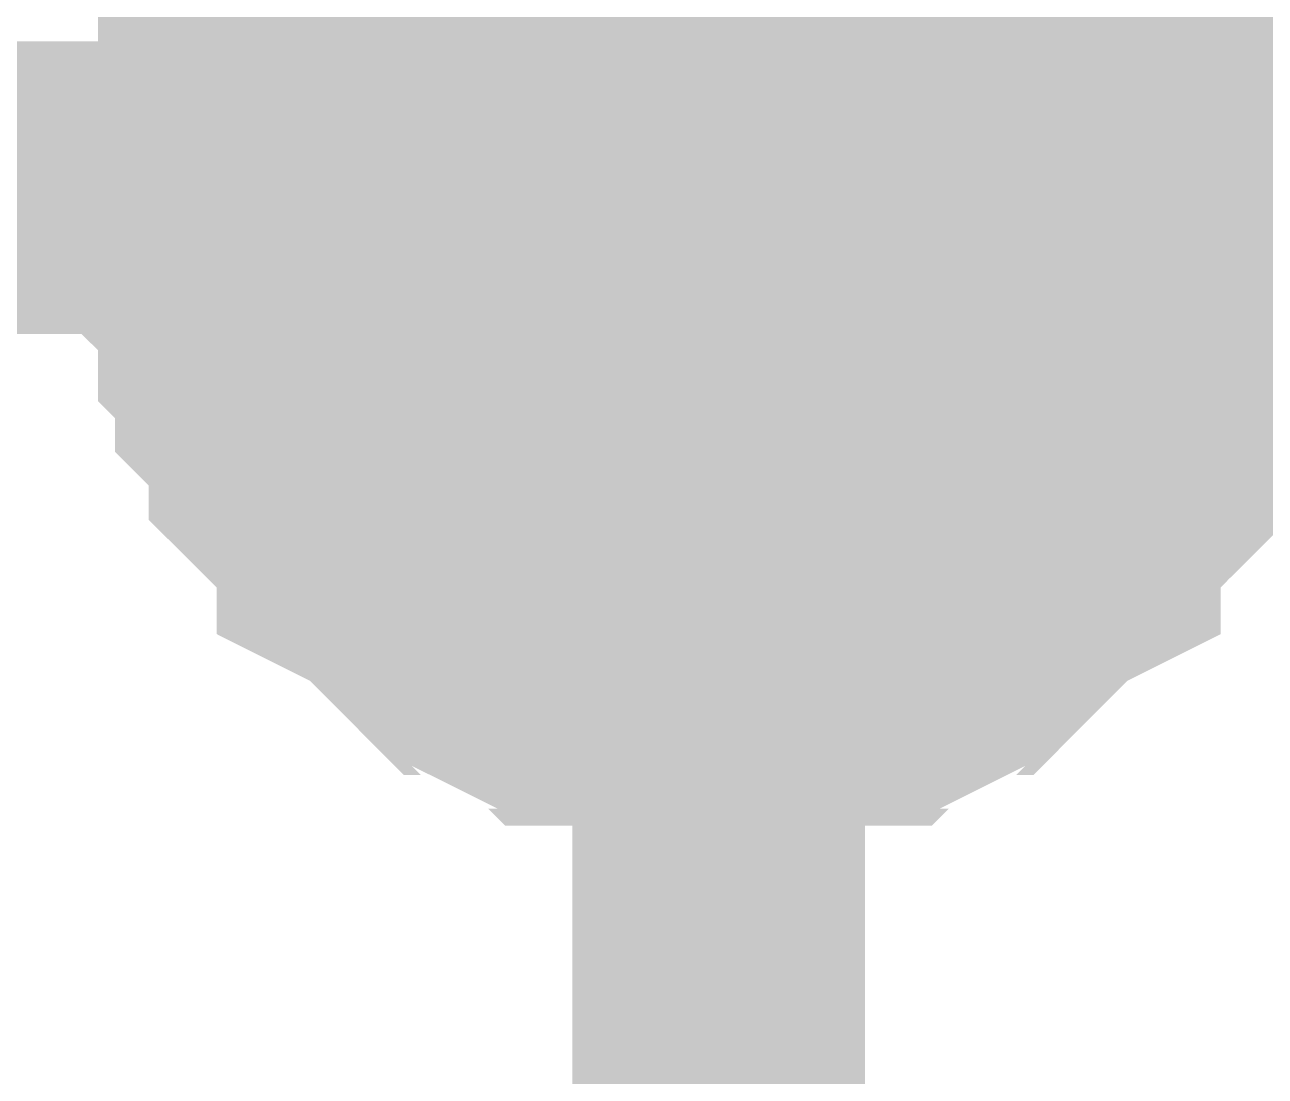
# Model space of a CAD drawing. Extents: x 0 to 594, y 0 to 420.
# Drawn here: x 41.919 to 43.19, y 51.59 to 52.667 of the extents above; entities that cross this region are included whole.
import ezdxf

# ---------------------------------------------------------------- set-up
doc = ezdxf.new("R2010")
doc.units = 0
doc.layers.add('SHEET', color=255, linetype='CONTINUOUS')

msp = doc.modelspace()

# ---------------------------------------------------------------- linework, layer by layer
at = {"layer": 'SHEET'}
for points, const_width in [([(42.6295, 52.5), (42.6295, 55.0364)], 0.2997), ([(42.1259, 52.5), (42.1259, 52.5174), (42.1259, 52.5521), (42.1259, 52.5695), (42.1433, 52.6042), (42.1433, 52.6216), (42.1433, 52.6564), (42.1607, 52.6737), (42.1607, 52.6911), (42.178, 52.7258), (42.1954, 52.7432), (42.1954, 52.7606), (42.2128, 52.778), (42.2301, 52.7953), (42.2475, 52.8127), (42.2649, 52.8301)], 0.2997), ([(42.1259, 52.5), (42.1259, 52.5174), (42.1259, 52.5521), (42.1259, 52.5695), (42.1433, 52.6042), (42.1433, 52.6216), (42.1433, 52.6564), (42.1607, 52.6737), (42.1607, 52.6911), (42.178, 52.7258), (42.1954, 52.7432), (42.1954, 52.7606), (42.2128, 52.778), (42.2301, 52.7953), (42.2475, 52.8127), (42.2649, 52.8301)], 0.2997), ([(42.1259, 52.5), (42.1259, 52.5174), (42.1259, 52.5521), (42.1259, 52.5695), (42.1433, 52.6042), (42.1433, 52.6216), (42.1433, 52.6564), (42.1607, 52.6737), (42.1607, 52.6911), (42.178, 52.7258), (42.1954, 52.7432), (42.1954, 52.7606), (42.2128, 52.778), (42.2301, 52.7953), (42.2475, 52.8127), (42.2649, 52.8301)], 0.2997), ([(42.1259, 52.5), (42.1259, 52.5174), (42.1259, 52.5521), (42.1259, 52.5695), (42.1433, 52.6042), (42.1433, 52.6216), (42.1433, 52.6564), (42.1607, 52.6737), (42.1607, 52.6911), (42.178, 52.7258), (42.1954, 52.7432), (42.1954, 52.7606), (42.2128, 52.778), (42.2301, 52.7953), (42.2475, 52.8127), (42.2649, 52.8301)], 0.2997), ([(42.1259, 52.5), (42.1259, 52.5174), (42.1259, 52.5521), (42.1259, 52.5695), (42.1433, 52.6042), (42.1433, 52.6216), (42.1433, 52.6564), (42.1607, 52.6737), (42.1607, 52.6911), (42.178, 52.7258), (42.1954, 52.7432), (42.1954, 52.7606), (42.2128, 52.778), (42.2301, 52.7953), (42.2475, 52.8127), (42.2649, 52.8301)], 0.2997), ([(42.1259, 52.5), (42.1259, 52.5174), (42.1259, 52.5521), (42.1259, 52.5695), (42.1433, 52.6042), (42.1433, 52.6216), (42.1433, 52.6564), (42.1607, 52.6737), (42.1607, 52.6911), (42.178, 52.7258), (42.1954, 52.7432), (42.1954, 52.7606), (42.2128, 52.778), (42.2301, 52.7953), (42.2475, 52.8127), (42.2649, 52.8301)], 0.2997), ([(42.1259, 52.5), (42.1259, 52.5174), (42.1259, 52.5521), (42.1259, 52.5695), (42.1433, 52.6042), (42.1433, 52.6216), (42.1433, 52.6564), (42.1607, 52.6737), (42.1607, 52.6911), (42.178, 52.7258), (42.1954, 52.7432), (42.1954, 52.7606), (42.2128, 52.778), (42.2301, 52.7953), (42.2475, 52.8127), (42.2649, 52.8301)], 0.2997), ([(42.1259, 52.5), (42.1259, 52.5174), (42.1259, 52.5521), (42.1259, 52.5695), (42.1433, 52.6042), (42.1433, 52.6216), (42.1433, 52.6564), (42.1607, 52.6737), (42.1607, 52.6911), (42.178, 52.7258), (42.1954, 52.7432), (42.1954, 52.7606), (42.2128, 52.778), (42.2301, 52.7953), (42.2475, 52.8127), (42.2649, 52.8301)], 0.2997), ([(42.1259, 52.5), (42.1259, 52.5174), (42.1259, 52.5521), (42.1259, 52.5695), (42.1433, 52.6042), (42.1433, 52.6216), (42.1433, 52.6564), (42.1607, 52.6737), (42.1607, 52.6911), (42.178, 52.7258), (42.1954, 52.7432), (42.1954, 52.7606), (42.2128, 52.778), (42.2301, 52.7953), (42.2475, 52.8127), (42.2649, 52.8301)], 0.2997), ([(42.9942, 52.8301), (43.0115, 52.8127), (43.0289, 52.7953), (43.0462, 52.778), (43.0636, 52.7606), (43.0636, 52.7432), (43.081, 52.7258), (43.0983, 52.6911), (43.0983, 52.6737), (43.1157, 52.6564), (43.1157, 52.6216), (43.1157, 52.6042), (43.1331, 52.5695), (43.1331, 52.5521), (43.1331, 52.5174), (43.1331, 52.5)], 0.2997), ([(42.9942, 52.8301), (43.0115, 52.8127), (43.0289, 52.7953), (43.0462, 52.778), (43.0636, 52.7606), (43.0636, 52.7432), (43.081, 52.7258), (43.0983, 52.6911), (43.0983, 52.6737), (43.1157, 52.6564), (43.1157, 52.6216), (43.1157, 52.6042), (43.1331, 52.5695), (43.1331, 52.5521), (43.1331, 52.5174), (43.1331, 52.5)], 0.2997), ([(42.9942, 52.8301), (43.0115, 52.8127), (43.0289, 52.7953), (43.0462, 52.778), (43.0636, 52.7606), (43.0636, 52.7432), (43.081, 52.7258), (43.0983, 52.6911), (43.0983, 52.6737), (43.1157, 52.6564), (43.1157, 52.6216), (43.1157, 52.6042), (43.1331, 52.5695), (43.1331, 52.5521), (43.1331, 52.5174), (43.1331, 52.5)], 0.2997), ([(42.9942, 52.8301), (43.0115, 52.8127), (43.0289, 52.7953), (43.0462, 52.778), (43.0636, 52.7606), (43.0636, 52.7432), (43.081, 52.7258), (43.0983, 52.6911), (43.0983, 52.6737), (43.1157, 52.6564), (43.1157, 52.6216), (43.1157, 52.6042), (43.1331, 52.5695), (43.1331, 52.5521), (43.1331, 52.5174), (43.1331, 52.5)], 0.2997), ([(42.9942, 52.8301), (43.0115, 52.8127), (43.0289, 52.7953), (43.0462, 52.778), (43.0636, 52.7606), (43.0636, 52.7432), (43.081, 52.7258), (43.0983, 52.6911), (43.0983, 52.6737), (43.1157, 52.6564), (43.1157, 52.6216), (43.1157, 52.6042), (43.1331, 52.5695), (43.1331, 52.5521), (43.1331, 52.5174), (43.1331, 52.5)], 0.2997), ([(42.9942, 52.8301), (43.0115, 52.8127), (43.0289, 52.7953), (43.0462, 52.778), (43.0636, 52.7606), (43.0636, 52.7432), (43.081, 52.7258), (43.0983, 52.6911), (43.0983, 52.6737), (43.1157, 52.6564), (43.1157, 52.6216), (43.1157, 52.6042), (43.1331, 52.5695), (43.1331, 52.5521), (43.1331, 52.5174), (43.1331, 52.5)], 0.2997), ([(42.9942, 52.8301), (43.0115, 52.8127), (43.0289, 52.7953), (43.0462, 52.778), (43.0636, 52.7606), (43.0636, 52.7432), (43.081, 52.7258), (43.0983, 52.6911), (43.0983, 52.6737), (43.1157, 52.6564), (43.1157, 52.6216), (43.1157, 52.6042), (43.1331, 52.5695), (43.1331, 52.5521), (43.1331, 52.5174), (43.1331, 52.5)], 0.2997), ([(42.9942, 52.8301), (43.0115, 52.8127), (43.0289, 52.7953), (43.0462, 52.778), (43.0636, 52.7606), (43.0636, 52.7432), (43.081, 52.7258), (43.0983, 52.6911), (43.0983, 52.6737), (43.1157, 52.6564), (43.1157, 52.6216), (43.1157, 52.6042), (43.1331, 52.5695), (43.1331, 52.5521), (43.1331, 52.5174), (43.1331, 52.5)], 0.2997), ([(42.9942, 52.8301), (43.0115, 52.8127), (43.0289, 52.7953), (43.0462, 52.778), (43.0636, 52.7606), (43.0636, 52.7432), (43.081, 52.7258), (43.0983, 52.6911), (43.0983, 52.6737), (43.1157, 52.6564), (43.1157, 52.6216), (43.1157, 52.6042), (43.1331, 52.5695), (43.1331, 52.5521), (43.1331, 52.5174), (43.1331, 52.5)], 0.2997), ([(42.1259, 52.5), (42.1259, 52.5174), (42.1259, 52.5521), (42.1259, 52.5695), (42.1433, 52.6042), (42.1433, 52.6216), (42.1433, 52.6564), (42.1607, 52.6737), (42.1607, 52.6911), (42.178, 52.7258)], 0.0991), ([(42.1259, 52.5), (42.1259, 52.5174), (42.1259, 52.5521), (42.1259, 52.5695), (42.1433, 52.6042), (42.1433, 52.6216), (42.1433, 52.6564), (42.1607, 52.6737), (42.1607, 52.6911), (42.178, 52.7258)], 0.0991), ([(42.1259, 52.5), (42.1259, 52.5174), (42.1259, 52.5521), (42.1259, 52.5695), (42.1433, 52.6042), (42.1433, 52.6216), (42.1433, 52.6564), (42.1607, 52.6737), (42.1607, 52.6911), (42.178, 52.7258)], 0.0991), ([(42.1259, 52.5), (42.1259, 52.5174), (42.1259, 52.5521), (42.1259, 52.5695), (42.1433, 52.6042), (42.1433, 52.6216), (42.1433, 52.6564), (42.1607, 52.6737), (42.1607, 52.6911), (42.178, 52.7258)], 0.0991), ([(42.1259, 52.5), (42.1259, 52.5174), (42.1259, 52.5521), (42.1259, 52.5695), (42.1433, 52.6042), (42.1433, 52.6216), (42.1433, 52.6564), (42.1607, 52.6737), (42.1607, 52.6911), (42.178, 52.7258)], 0.0991), ([(42.1259, 52.5), (42.1259, 52.5174), (42.1259, 52.5521), (42.1259, 52.5695), (42.1433, 52.6042), (42.1433, 52.6216), (42.1433, 52.6564), (42.1607, 52.6737), (42.1607, 52.6911), (42.178, 52.7258)], 0.0991), ([(42.1259, 52.5), (42.1259, 52.5174), (42.1259, 52.5521), (42.1259, 52.5695), (42.1433, 52.6042), (42.1433, 52.6216), (42.1433, 52.6564), (42.1607, 52.6737), (42.1607, 52.6911), (42.178, 52.7258)], 0.0991), ([(42.1259, 52.5), (42.1259, 52.5174), (42.1259, 52.5521), (42.1259, 52.5695), (42.1433, 52.6042), (42.1433, 52.6216), (42.1433, 52.6564), (42.1607, 52.6737), (42.1607, 52.6911), (42.178, 52.7258)], 0.0991), ([(42.1259, 52.5), (42.1259, 52.5174), (42.1259, 52.5521), (42.1259, 52.5695), (42.1433, 52.6042), (42.1433, 52.6216), (42.1433, 52.6564), (42.1607, 52.6737), (42.1607, 52.6911), (42.178, 52.7258)], 0.0991), ([(43.081, 52.7258), (43.0983, 52.6911), (43.0983, 52.6737), (43.1157, 52.6564), (43.1157, 52.6216), (43.1157, 52.6042), (43.1331, 52.5695), (43.1331, 52.5521), (43.1331, 52.5174), (43.1331, 52.5)], 0.0991), ([(43.081, 52.7258), (43.0983, 52.6911), (43.0983, 52.6737), (43.1157, 52.6564), (43.1157, 52.6216), (43.1157, 52.6042), (43.1331, 52.5695), (43.1331, 52.5521), (43.1331, 52.5174), (43.1331, 52.5)], 0.0991), ([(43.081, 52.7258), (43.0983, 52.6911), (43.0983, 52.6737), (43.1157, 52.6564), (43.1157, 52.6216), (43.1157, 52.6042), (43.1331, 52.5695), (43.1331, 52.5521), (43.1331, 52.5174), (43.1331, 52.5)], 0.0991), ([(43.081, 52.7258), (43.0983, 52.6911), (43.0983, 52.6737), (43.1157, 52.6564), (43.1157, 52.6216), (43.1157, 52.6042), (43.1331, 52.5695), (43.1331, 52.5521), (43.1331, 52.5174), (43.1331, 52.5)], 0.0991), ([(43.081, 52.7258), (43.0983, 52.6911), (43.0983, 52.6737), (43.1157, 52.6564), (43.1157, 52.6216), (43.1157, 52.6042), (43.1331, 52.5695), (43.1331, 52.5521), (43.1331, 52.5174), (43.1331, 52.5)], 0.0991), ([(43.081, 52.7258), (43.0983, 52.6911), (43.0983, 52.6737), (43.1157, 52.6564), (43.1157, 52.6216), (43.1157, 52.6042), (43.1331, 52.5695), (43.1331, 52.5521), (43.1331, 52.5174), (43.1331, 52.5)], 0.0991), ([(43.081, 52.7258), (43.0983, 52.6911), (43.0983, 52.6737), (43.1157, 52.6564), (43.1157, 52.6216), (43.1157, 52.6042), (43.1331, 52.5695), (43.1331, 52.5521), (43.1331, 52.5174), (43.1331, 52.5)], 0.0991), ([(43.081, 52.7258), (43.0983, 52.6911), (43.0983, 52.6737), (43.1157, 52.6564), (43.1157, 52.6216), (43.1157, 52.6042), (43.1331, 52.5695), (43.1331, 52.5521), (43.1331, 52.5174), (43.1331, 52.5)], 0.0991), ([(43.081, 52.7258), (43.0983, 52.6911), (43.0983, 52.6737), (43.1157, 52.6564), (43.1157, 52.6216), (43.1157, 52.6042), (43.1331, 52.5695), (43.1331, 52.5521), (43.1331, 52.5174), (43.1331, 52.5)], 0.0991), ([(42.6295, 52.5), (27.6441, 52.5), (27.6441, 34.9884)], 0.2997), ([(42.6295, 51.9788), (42.6121, 51.9788), (42.5774, 51.9788), (42.56, 51.9788), (42.5253, 51.9962), (42.508, 51.9962), (42.4732, 51.9962), (42.4559, 52.0136), (42.4385, 52.0136), (42.4038, 52.0309), (42.3864, 52.0483), (42.369, 52.0483), (42.3517, 52.0657), (42.3343, 52.0831), (42.3169, 52.1004), (42.2996, 52.1178), (42.2649, 52.1352), (42.2649, 52.1525), (42.2475, 52.1699), (42.2301, 52.1873), (42.2128, 52.2047), (42.1954, 52.222), (42.1954, 52.2568), (42.178, 52.2742), (42.1607, 52.2915), (42.1607, 52.3263), (42.1433, 52.3436), (42.1433, 52.361), (42.1433, 52.3958), (42.1259, 52.4131), (42.1259, 52.4479), (42.1259, 52.4653), (42.1259, 52.5)], 0.2997), ([(42.1259, 52.5), (42.1259, 52.5)], 0.2997), ([(42.6295, 51.9788), (42.6121, 51.9788), (42.5774, 51.9788), (42.56, 51.9788), (42.5253, 51.9962), (42.508, 51.9962), (42.4732, 51.9962), (42.4559, 52.0136), (42.4385, 52.0136), (42.4038, 52.0309), (42.3864, 52.0483), (42.369, 52.0483), (42.3517, 52.0657), (42.3343, 52.0831), (42.3169, 52.1004), (42.2996, 52.1178), (42.2649, 52.1352), (42.2649, 52.1525), (42.2475, 52.1699), (42.2301, 52.1873), (42.2128, 52.2047), (42.1954, 52.222), (42.1954, 52.2568), (42.178, 52.2742), (42.1607, 52.2915), (42.1607, 52.3263), (42.1433, 52.3436), (42.1433, 52.361), (42.1433, 52.3958), (42.1259, 52.4131), (42.1259, 52.4479), (42.1259, 52.4653), (42.1259, 52.5)], 0.2997), ([(42.1259, 52.5), (42.1259, 52.5)], 0.2997), ([(42.6295, 51.9788), (42.6121, 51.9788), (42.5774, 51.9788), (42.56, 51.9788), (42.5253, 51.9962), (42.508, 51.9962), (42.4732, 51.9962), (42.4559, 52.0136), (42.4385, 52.0136), (42.4038, 52.0309), (42.3864, 52.0483), (42.369, 52.0483), (42.3517, 52.0657), (42.3343, 52.0831), (42.3169, 52.1004), (42.2996, 52.1178), (42.2649, 52.1352), (42.2649, 52.1525), (42.2475, 52.1699), (42.2301, 52.1873), (42.2128, 52.2047), (42.1954, 52.222), (42.1954, 52.2568), (42.178, 52.2742), (42.1607, 52.2915), (42.1607, 52.3263), (42.1433, 52.3436), (42.1433, 52.361), (42.1433, 52.3958), (42.1259, 52.4131), (42.1259, 52.4479), (42.1259, 52.4653), (42.1259, 52.5)], 0.2997), ([(42.1259, 52.5), (42.1259, 52.5)], 0.2997), ([(42.6295, 51.9788), (42.6121, 51.9788), (42.5774, 51.9788), (42.56, 51.9788), (42.5253, 51.9962), (42.508, 51.9962), (42.4732, 51.9962), (42.4559, 52.0136), (42.4385, 52.0136), (42.4038, 52.0309), (42.3864, 52.0483), (42.369, 52.0483), (42.3517, 52.0657), (42.3343, 52.0831), (42.3169, 52.1004), (42.2996, 52.1178), (42.2649, 52.1352), (42.2649, 52.1525), (42.2475, 52.1699), (42.2301, 52.1873), (42.2128, 52.2047), (42.1954, 52.222), (42.1954, 52.2568), (42.178, 52.2742), (42.1607, 52.2915), (42.1607, 52.3263), (42.1433, 52.3436), (42.1433, 52.361), (42.1433, 52.3958), (42.1259, 52.4131), (42.1259, 52.4479), (42.1259, 52.4653), (42.1259, 52.5)], 0.2997), ([(42.1259, 52.5), (42.1259, 52.5)], 0.2997), ([(42.6295, 51.9788), (42.6121, 51.9788), (42.5774, 51.9788), (42.56, 51.9788), (42.5253, 51.9962), (42.508, 51.9962), (42.4732, 51.9962), (42.4559, 52.0136), (42.4385, 52.0136), (42.4038, 52.0309), (42.3864, 52.0483), (42.369, 52.0483), (42.3517, 52.0657), (42.3343, 52.0831), (42.3169, 52.1004), (42.2996, 52.1178), (42.2649, 52.1352), (42.2649, 52.1525), (42.2475, 52.1699), (42.2301, 52.1873), (42.2128, 52.2047), (42.1954, 52.222), (42.1954, 52.2568), (42.178, 52.2742), (42.1607, 52.2915), (42.1607, 52.3263), (42.1433, 52.3436), (42.1433, 52.361), (42.1433, 52.3958), (42.1259, 52.4131), (42.1259, 52.4479), (42.1259, 52.4653), (42.1259, 52.5)], 0.2997), ([(42.1259, 52.5), (42.1259, 52.5)], 0.2997), ([(42.6295, 51.9788), (42.6121, 51.9788), (42.5774, 51.9788), (42.56, 51.9788), (42.5253, 51.9962), (42.508, 51.9962), (42.4732, 51.9962), (42.4559, 52.0136), (42.4385, 52.0136), (42.4038, 52.0309), (42.3864, 52.0483), (42.369, 52.0483), (42.3517, 52.0657), (42.3343, 52.0831), (42.3169, 52.1004), (42.2996, 52.1178), (42.2649, 52.1352), (42.2649, 52.1525), (42.2475, 52.1699), (42.2301, 52.1873), (42.2128, 52.2047), (42.1954, 52.222), (42.1954, 52.2568), (42.178, 52.2742), (42.1607, 52.2915), (42.1607, 52.3263), (42.1433, 52.3436), (42.1433, 52.361), (42.1433, 52.3958), (42.1259, 52.4131), (42.1259, 52.4479), (42.1259, 52.4653), (42.1259, 52.5)], 0.2997), ([(42.1259, 52.5), (42.1259, 52.5)], 0.2997), ([(42.6295, 51.9788), (42.6121, 51.9788), (42.5774, 51.9788), (42.56, 51.9788), (42.5253, 51.9962), (42.508, 51.9962), (42.4732, 51.9962), (42.4559, 52.0136), (42.4385, 52.0136), (42.4038, 52.0309), (42.3864, 52.0483), (42.369, 52.0483), (42.3517, 52.0657), (42.3343, 52.0831), (42.3169, 52.1004), (42.2996, 52.1178), (42.2649, 52.1352), (42.2649, 52.1525), (42.2475, 52.1699), (42.2301, 52.1873), (42.2128, 52.2047), (42.1954, 52.222), (42.1954, 52.2568), (42.178, 52.2742), (42.1607, 52.2915), (42.1607, 52.3263), (42.1433, 52.3436), (42.1433, 52.361), (42.1433, 52.3958), (42.1259, 52.4131), (42.1259, 52.4479), (42.1259, 52.4653), (42.1259, 52.5)], 0.2997), ([(42.1259, 52.5), (42.1259, 52.5)], 0.2997), ([(42.6295, 51.9788), (42.6121, 51.9788), (42.5774, 51.9788), (42.56, 51.9788), (42.5253, 51.9962), (42.508, 51.9962), (42.4732, 51.9962), (42.4559, 52.0136), (42.4385, 52.0136), (42.4038, 52.0309), (42.3864, 52.0483), (42.369, 52.0483), (42.3517, 52.0657), (42.3343, 52.0831), (42.3169, 52.1004), (42.2996, 52.1178), (42.2649, 52.1352), (42.2649, 52.1525), (42.2475, 52.1699), (42.2301, 52.1873), (42.2128, 52.2047), (42.1954, 52.222), (42.1954, 52.2568), (42.178, 52.2742), (42.1607, 52.2915), (42.1607, 52.3263), (42.1433, 52.3436), (42.1433, 52.361), (42.1433, 52.3958), (42.1259, 52.4131), (42.1259, 52.4479), (42.1259, 52.4653), (42.1259, 52.5)], 0.2997), ([(42.1259, 52.5), (42.1259, 52.5)], 0.2997), ([(42.6295, 51.9788), (42.6121, 51.9788), (42.5774, 51.9788), (42.56, 51.9788), (42.5253, 51.9962), (42.508, 51.9962), (42.4732, 51.9962), (42.4559, 52.0136), (42.4385, 52.0136), (42.4038, 52.0309), (42.3864, 52.0483), (42.369, 52.0483), (42.3517, 52.0657), (42.3343, 52.0831), (42.3169, 52.1004), (42.2996, 52.1178), (42.2649, 52.1352), (42.2649, 52.1525), (42.2475, 52.1699), (42.2301, 52.1873), (42.2128, 52.2047), (42.1954, 52.222), (42.1954, 52.2568), (42.178, 52.2742), (42.1607, 52.2915), (42.1607, 52.3263), (42.1433, 52.3436), (42.1433, 52.361), (42.1433, 52.3958), (42.1259, 52.4131), (42.1259, 52.4479), (42.1259, 52.4653), (42.1259, 52.5)], 0.2997), ([(42.1259, 52.5), (42.1259, 52.5)], 0.2997), ([(43.1331, 52.5), (43.1331, 52.4653), (43.1331, 52.4479), (43.1331, 52.4131), (43.1157, 52.3958), (43.1157, 52.361), (43.1157, 52.3436), (43.0983, 52.3263), (43.0983, 52.2915), (43.081, 52.2742), (43.0636, 52.2568), (43.0636, 52.222), (43.0462, 52.2047), (43.0289, 52.1873), (43.0115, 52.1699), (42.9942, 52.1525), (42.9942, 52.1352), (42.9594, 52.1178), (42.9421, 52.1004), (42.9247, 52.0831), (42.9073, 52.0657), (42.89, 52.0483), (42.8726, 52.0483), (42.8552, 52.0309), (42.8205, 52.0136), (42.8031, 52.0136), (42.7858, 51.9962), (42.7511, 51.9962), (42.7337, 51.9962), (42.699, 51.9788), (42.6816, 51.9788), (42.6469, 51.9788), (42.6295, 51.9788)], 0.2997), ([(43.1331, 52.5), (43.1331, 52.4653), (43.1331, 52.4479), (43.1331, 52.4131), (43.1157, 52.3958), (43.1157, 52.361), (43.1157, 52.3436), (43.0983, 52.3263), (43.0983, 52.2915), (43.081, 52.2742), (43.0636, 52.2568), (43.0636, 52.222), (43.0462, 52.2047), (43.0289, 52.1873), (43.0115, 52.1699), (42.9942, 52.1525), (42.9942, 52.1352), (42.9594, 52.1178), (42.9421, 52.1004), (42.9247, 52.0831), (42.9073, 52.0657), (42.89, 52.0483), (42.8726, 52.0483), (42.8552, 52.0309), (42.8205, 52.0136), (42.8031, 52.0136), (42.7858, 51.9962), (42.7511, 51.9962), (42.7337, 51.9962), (42.699, 51.9788), (42.6816, 51.9788), (42.6469, 51.9788), (42.6295, 51.9788)], 0.2997), ([(42.6295, 47.4967), (42.6295, 52.5)], 0.2997), ([(43.1331, 52.5), (43.1331, 52.4653), (43.1331, 52.4479), (43.1331, 52.4131), (43.1157, 52.3958), (43.1157, 52.361), (43.1157, 52.3436), (43.0983, 52.3263), (43.0983, 52.2915), (43.081, 52.2742), (43.0636, 52.2568), (43.0636, 52.222), (43.0462, 52.2047), (43.0289, 52.1873), (43.0115, 52.1699), (42.9942, 52.1525), (42.9942, 52.1352), (42.9594, 52.1178), (42.9421, 52.1004), (42.9247, 52.0831), (42.9073, 52.0657), (42.89, 52.0483), (42.8726, 52.0483), (42.8552, 52.0309), (42.8205, 52.0136), (42.8031, 52.0136), (42.7858, 51.9962), (42.7511, 51.9962), (42.7337, 51.9962), (42.699, 51.9788), (42.6816, 51.9788), (42.6469, 51.9788), (42.6295, 51.9788)], 0.2997), ([(43.1331, 52.5), (43.1331, 52.4653), (43.1331, 52.4479), (43.1331, 52.4131), (43.1157, 52.3958), (43.1157, 52.361), (43.1157, 52.3436), (43.0983, 52.3263), (43.0983, 52.2915), (43.081, 52.2742), (43.0636, 52.2568), (43.0636, 52.222), (43.0462, 52.2047), (43.0289, 52.1873), (43.0115, 52.1699), (42.9942, 52.1525), (42.9942, 52.1352), (42.9594, 52.1178), (42.9421, 52.1004), (42.9247, 52.0831), (42.9073, 52.0657), (42.89, 52.0483), (42.8726, 52.0483), (42.8552, 52.0309), (42.8205, 52.0136), (42.8031, 52.0136), (42.7858, 51.9962), (42.7511, 51.9962), (42.7337, 51.9962), (42.699, 51.9788), (42.6816, 51.9788), (42.6469, 51.9788), (42.6295, 51.9788)], 0.2997), ([(77.6187, 52.5), (60.1154, 52.5), (42.6295, 52.5)], 0.2997), ([(43.1331, 52.5), (43.1331, 52.4653), (43.1331, 52.4479), (43.1331, 52.4131), (43.1157, 52.3958), (43.1157, 52.361), (43.1157, 52.3436), (43.0983, 52.3263), (43.0983, 52.2915), (43.081, 52.2742), (43.0636, 52.2568), (43.0636, 52.222), (43.0462, 52.2047), (43.0289, 52.1873), (43.0115, 52.1699), (42.9942, 52.1525), (42.9942, 52.1352), (42.9594, 52.1178), (42.9421, 52.1004), (42.9247, 52.0831), (42.9073, 52.0657), (42.89, 52.0483), (42.8726, 52.0483), (42.8552, 52.0309), (42.8205, 52.0136), (42.8031, 52.0136), (42.7858, 51.9962), (42.7511, 51.9962), (42.7337, 51.9962), (42.699, 51.9788), (42.6816, 51.9788), (42.6469, 51.9788), (42.6295, 51.9788)], 0.2997), ([(43.1331, 52.5), (43.1331, 52.4653), (43.1331, 52.4479), (43.1331, 52.4131), (43.1157, 52.3958), (43.1157, 52.361), (43.1157, 52.3436), (43.0983, 52.3263), (43.0983, 52.2915), (43.081, 52.2742), (43.0636, 52.2568), (43.0636, 52.222), (43.0462, 52.2047), (43.0289, 52.1873), (43.0115, 52.1699), (42.9942, 52.1525), (42.9942, 52.1352), (42.9594, 52.1178), (42.9421, 52.1004), (42.9247, 52.0831), (42.9073, 52.0657), (42.89, 52.0483), (42.8726, 52.0483), (42.8552, 52.0309), (42.8205, 52.0136), (42.8031, 52.0136), (42.7858, 51.9962), (42.7511, 51.9962), (42.7337, 51.9962), (42.699, 51.9788), (42.6816, 51.9788), (42.6469, 51.9788), (42.6295, 51.9788)], 0.2997), ([(43.1331, 52.5), (43.1331, 52.4653), (43.1331, 52.4479), (43.1331, 52.4131), (43.1157, 52.3958), (43.1157, 52.361), (43.1157, 52.3436), (43.0983, 52.3263), (43.0983, 52.2915), (43.081, 52.2742), (43.0636, 52.2568), (43.0636, 52.222), (43.0462, 52.2047), (43.0289, 52.1873), (43.0115, 52.1699), (42.9942, 52.1525), (42.9942, 52.1352), (42.9594, 52.1178), (42.9421, 52.1004), (42.9247, 52.0831), (42.9073, 52.0657), (42.89, 52.0483), (42.8726, 52.0483), (42.8552, 52.0309), (42.8205, 52.0136), (42.8031, 52.0136), (42.7858, 51.9962), (42.7511, 51.9962), (42.7337, 51.9962), (42.699, 51.9788), (42.6816, 51.9788), (42.6469, 51.9788), (42.6295, 51.9788)], 0.2997), ([(43.1331, 52.5), (43.1331, 52.4653), (43.1331, 52.4479), (43.1331, 52.4131), (43.1157, 52.3958), (43.1157, 52.361), (43.1157, 52.3436), (43.0983, 52.3263), (43.0983, 52.2915), (43.081, 52.2742), (43.0636, 52.2568), (43.0636, 52.222), (43.0462, 52.2047), (43.0289, 52.1873), (43.0115, 52.1699), (42.9942, 52.1525), (42.9942, 52.1352), (42.9594, 52.1178), (42.9421, 52.1004), (42.9247, 52.0831), (42.9073, 52.0657), (42.89, 52.0483), (42.8726, 52.0483), (42.8552, 52.0309), (42.8205, 52.0136), (42.8031, 52.0136), (42.7858, 51.9962), (42.7511, 51.9962), (42.7337, 51.9962), (42.699, 51.9788), (42.6816, 51.9788), (42.6469, 51.9788), (42.6295, 51.9788)], 0.2997), ([(43.1331, 52.5), (43.1331, 52.4653), (43.1331, 52.4479), (43.1331, 52.4131), (43.1157, 52.3958), (43.1157, 52.361), (43.1157, 52.3436), (43.0983, 52.3263), (43.0983, 52.2915), (43.081, 52.2742), (43.0636, 52.2568), (43.0636, 52.222), (43.0462, 52.2047), (43.0289, 52.1873), (43.0115, 52.1699), (42.9942, 52.1525), (42.9942, 52.1352), (42.9594, 52.1178), (42.9421, 52.1004), (42.9247, 52.0831), (42.9073, 52.0657), (42.89, 52.0483), (42.8726, 52.0483), (42.8552, 52.0309), (42.8205, 52.0136), (42.8031, 52.0136), (42.7858, 51.9962), (42.7511, 51.9962), (42.7337, 51.9962), (42.699, 51.9788), (42.6816, 51.9788), (42.6469, 51.9788), (42.6295, 51.9788)], 0.2997), ([(43.1331, 52.5), (43.1331, 52.5), (43.1331, 52.5), (43.1331, 52.5), (43.1331, 52.5), (43.1331, 52.5), (43.1331, 52.5), (43.1331, 52.5), (43.1331, 52.5), (43.1331, 52.5), (43.1331, 52.5), (43.1331, 52.5), (43.1331, 52.5), (43.1331, 52.5), (43.1331, 52.5), (43.1331, 52.5), (43.1331, 52.5), (43.1331, 52.5), (43.1331, 52.5), (43.1331, 52.5), (43.1331, 52.5), (43.1331, 52.5), (43.1331, 52.5), (43.1331, 52.5), (43.1331, 52.5), (43.1331, 52.5), (43.1331, 52.5), (43.1331, 52.5), (43.1331, 52.5), (43.1331, 52.5), (43.1331, 52.5), (43.1331, 52.5), (43.1331, 52.5)], 0.2997), ([(43.1331, 52.5), (43.1331, 52.5)], 0.2997), ([(43.1331, 52.5), (43.1331, 52.5), (43.1331, 52.5), (43.1331, 52.5), (43.1331, 52.5), (43.1331, 52.5), (43.1331, 52.5), (43.1331, 52.5), (43.1331, 52.5), (43.1331, 52.5), (43.1331, 52.5), (43.1331, 52.5), (43.1331, 52.5), (43.1331, 52.5), (43.1331, 52.5), (43.1331, 52.5), (43.1331, 52.5), (43.1331, 52.5), (43.1331, 52.5), (43.1331, 52.5), (43.1331, 52.5), (43.1331, 52.5), (43.1331, 52.5), (43.1331, 52.5), (43.1331, 52.5), (43.1331, 52.5), (43.1331, 52.5), (43.1331, 52.5), (43.1331, 52.5), (43.1331, 52.5), (43.1331, 52.5), (43.1331, 52.5), (43.1331, 52.5)], 0.2997), ([(43.1331, 52.5), (43.1331, 52.5)], 0.2997), ([(43.1331, 52.5), (43.1331, 52.5), (43.1331, 52.5), (43.1331, 52.5), (43.1331, 52.5), (43.1331, 52.5), (43.1331, 52.5), (43.1331, 52.5), (43.1331, 52.5), (43.1331, 52.5), (43.1331, 52.5), (43.1331, 52.5), (43.1331, 52.5), (43.1331, 52.5), (43.1331, 52.5), (43.1331, 52.5), (43.1331, 52.5), (43.1331, 52.5), (43.1331, 52.5), (43.1331, 52.5), (43.1331, 52.5), (43.1331, 52.5), (43.1331, 52.5), (43.1331, 52.5), (43.1331, 52.5), (43.1331, 52.5), (43.1331, 52.5), (43.1331, 52.5), (43.1331, 52.5), (43.1331, 52.5), (43.1331, 52.5), (43.1331, 52.5), (43.1331, 52.5)], 0.2997), ([(43.1331, 52.5), (43.1331, 52.5)], 0.2997), ([(43.1331, 52.5), (43.1331, 52.5), (43.1331, 52.5), (43.1331, 52.5), (43.1331, 52.5), (43.1331, 52.5), (43.1331, 52.5), (43.1331, 52.5), (43.1331, 52.5), (43.1331, 52.5), (43.1331, 52.5), (43.1331, 52.5), (43.1331, 52.5), (43.1331, 52.5), (43.1331, 52.5), (43.1331, 52.5), (43.1331, 52.5), (43.1331, 52.5), (43.1331, 52.5), (43.1331, 52.5), (43.1331, 52.5), (43.1331, 52.5), (43.1331, 52.5), (43.1331, 52.5), (43.1331, 52.5), (43.1331, 52.5), (43.1331, 52.5), (43.1331, 52.5), (43.1331, 52.5), (43.1331, 52.5), (43.1331, 52.5), (43.1331, 52.5), (43.1331, 52.5)], 0.2997), ([(43.1331, 52.5), (43.1331, 52.5)], 0.2997), ([(43.1331, 52.5), (43.1331, 52.5), (43.1331, 52.5), (43.1331, 52.5), (43.1331, 52.5), (43.1331, 52.5), (43.1331, 52.5), (43.1331, 52.5), (43.1331, 52.5), (43.1331, 52.5), (43.1331, 52.5), (43.1331, 52.5), (43.1331, 52.5), (43.1331, 52.5), (43.1331, 52.5), (43.1331, 52.5), (43.1331, 52.5), (43.1331, 52.5), (43.1331, 52.5), (43.1331, 52.5), (43.1331, 52.5), (43.1331, 52.5), (43.1331, 52.5), (43.1331, 52.5), (43.1331, 52.5), (43.1331, 52.5), (43.1331, 52.5), (43.1331, 52.5), (43.1331, 52.5), (43.1331, 52.5), (43.1331, 52.5), (43.1331, 52.5), (43.1331, 52.5)], 0.2997), ([(43.1331, 52.5), (43.1331, 52.5)], 0.2997), ([(43.1331, 52.5), (43.1331, 52.5), (43.1331, 52.5), (43.1331, 52.5), (43.1331, 52.5), (43.1331, 52.5), (43.1331, 52.5), (43.1331, 52.5), (43.1331, 52.5), (43.1331, 52.5), (43.1331, 52.5), (43.1331, 52.5), (43.1331, 52.5), (43.1331, 52.5), (43.1331, 52.5), (43.1331, 52.5), (43.1331, 52.5), (43.1331, 52.5), (43.1331, 52.5), (43.1331, 52.5), (43.1331, 52.5), (43.1331, 52.5), (43.1331, 52.5), (43.1331, 52.5), (43.1331, 52.5), (43.1331, 52.5), (43.1331, 52.5), (43.1331, 52.5), (43.1331, 52.5), (43.1331, 52.5), (43.1331, 52.5), (43.1331, 52.5), (43.1331, 52.5)], 0.2997), ([(43.1331, 52.5), (43.1331, 52.5)], 0.2997), ([(43.1331, 52.5), (43.1331, 52.5), (43.1331, 52.5), (43.1331, 52.5), (43.1331, 52.5), (43.1331, 52.5), (43.1331, 52.5), (43.1331, 52.5), (43.1331, 52.5), (43.1331, 52.5), (43.1331, 52.5), (43.1331, 52.5), (43.1331, 52.5), (43.1331, 52.5), (43.1331, 52.5), (43.1331, 52.5), (43.1331, 52.5), (43.1331, 52.5), (43.1331, 52.5), (43.1331, 52.5), (43.1331, 52.5), (43.1331, 52.5), (43.1331, 52.5), (43.1331, 52.5), (43.1331, 52.5), (43.1331, 52.5), (43.1331, 52.5), (43.1331, 52.5), (43.1331, 52.5), (43.1331, 52.5), (43.1331, 52.5), (43.1331, 52.5), (43.1331, 52.5)], 0.2997), ([(43.1331, 52.5), (43.1331, 52.5)], 0.2997), ([(43.1331, 52.5), (43.1331, 52.5), (43.1331, 52.5), (43.1331, 52.5), (43.1331, 52.5), (43.1331, 52.5), (43.1331, 52.5), (43.1331, 52.5), (43.1331, 52.5), (43.1331, 52.5), (43.1331, 52.5), (43.1331, 52.5), (43.1331, 52.5), (43.1331, 52.5), (43.1331, 52.5), (43.1331, 52.5), (43.1331, 52.5), (43.1331, 52.5), (43.1331, 52.5), (43.1331, 52.5), (43.1331, 52.5), (43.1331, 52.5), (43.1331, 52.5), (43.1331, 52.5), (43.1331, 52.5), (43.1331, 52.5), (43.1331, 52.5), (43.1331, 52.5), (43.1331, 52.5), (43.1331, 52.5), (43.1331, 52.5), (43.1331, 52.5), (43.1331, 52.5)], 0.2997), ([(43.1331, 52.5), (43.1331, 52.5)], 0.2997), ([(43.1331, 52.5), (43.1331, 52.5), (43.1331, 52.5), (43.1331, 52.5), (43.1331, 52.5), (43.1331, 52.5), (43.1331, 52.5), (43.1331, 52.5), (43.1331, 52.5), (43.1331, 52.5), (43.1331, 52.5), (43.1331, 52.5), (43.1331, 52.5), (43.1331, 52.5), (43.1331, 52.5), (43.1331, 52.5), (43.1331, 52.5), (43.1331, 52.5), (43.1331, 52.5), (43.1331, 52.5), (43.1331, 52.5), (43.1331, 52.5), (43.1331, 52.5), (43.1331, 52.5), (43.1331, 52.5), (43.1331, 52.5), (43.1331, 52.5), (43.1331, 52.5), (43.1331, 52.5), (43.1331, 52.5), (43.1331, 52.5), (43.1331, 52.5), (43.1331, 52.5)], 0.2997), ([(43.1331, 52.5), (43.1331, 52.5)], 0.2997), ([(42.6295, 51.9788), (42.6121, 51.9788), (42.5774, 51.9788), (42.56, 51.9788), (42.5253, 51.9962), (42.508, 51.9962), (42.4732, 51.9962), (42.4559, 52.0136), (42.4385, 52.0136), (42.4038, 52.0309), (42.3864, 52.0483), (42.369, 52.0483), (42.3517, 52.0657), (42.3343, 52.0831), (42.3169, 52.1004), (42.2996, 52.1178), (42.2649, 52.1352), (42.2649, 52.1525), (42.2475, 52.1699), (42.2301, 52.1873), (42.2128, 52.2047), (42.1954, 52.222), (42.1954, 52.2568), (42.178, 52.2742), (42.1607, 52.2915), (42.1607, 52.3263), (42.1433, 52.3436), (42.1433, 52.361), (42.1433, 52.3958), (42.1259, 52.4131), (42.1259, 52.4479), (42.1259, 52.4653), (42.1259, 52.5)], 0.0991), ([(42.1259, 52.5), (42.1259, 52.5)], 0.0991), ([(42.6295, 51.9788), (42.6121, 51.9788), (42.5774, 51.9788), (42.56, 51.9788), (42.5253, 51.9962), (42.508, 51.9962), (42.4732, 51.9962), (42.4559, 52.0136), (42.4385, 52.0136), (42.4038, 52.0309), (42.3864, 52.0483), (42.369, 52.0483), (42.3517, 52.0657), (42.3343, 52.0831), (42.3169, 52.1004), (42.2996, 52.1178), (42.2649, 52.1352), (42.2649, 52.1525), (42.2475, 52.1699), (42.2301, 52.1873), (42.2128, 52.2047), (42.1954, 52.222), (42.1954, 52.2568), (42.178, 52.2742), (42.1607, 52.2915), (42.1607, 52.3263), (42.1433, 52.3436), (42.1433, 52.361), (42.1433, 52.3958), (42.1259, 52.4131), (42.1259, 52.4479), (42.1259, 52.4653), (42.1259, 52.5)], 0.0991), ([(42.1259, 52.5), (42.1259, 52.5)], 0.0991), ([(42.6295, 51.9788), (42.6121, 51.9788), (42.5774, 51.9788), (42.56, 51.9788), (42.5253, 51.9962), (42.508, 51.9962), (42.4732, 51.9962), (42.4559, 52.0136), (42.4385, 52.0136), (42.4038, 52.0309), (42.3864, 52.0483), (42.369, 52.0483), (42.3517, 52.0657), (42.3343, 52.0831), (42.3169, 52.1004), (42.2996, 52.1178), (42.2649, 52.1352), (42.2649, 52.1525), (42.2475, 52.1699), (42.2301, 52.1873), (42.2128, 52.2047), (42.1954, 52.222), (42.1954, 52.2568), (42.178, 52.2742), (42.1607, 52.2915), (42.1607, 52.3263), (42.1433, 52.3436), (42.1433, 52.361), (42.1433, 52.3958), (42.1259, 52.4131), (42.1259, 52.4479), (42.1259, 52.4653), (42.1259, 52.5)], 0.0991), ([(42.1259, 52.5), (42.1259, 52.5)], 0.0991), ([(42.6295, 51.9788), (42.6121, 51.9788), (42.5774, 51.9788), (42.56, 51.9788), (42.5253, 51.9962), (42.508, 51.9962), (42.4732, 51.9962), (42.4559, 52.0136), (42.4385, 52.0136), (42.4038, 52.0309), (42.3864, 52.0483), (42.369, 52.0483), (42.3517, 52.0657), (42.3343, 52.0831), (42.3169, 52.1004), (42.2996, 52.1178), (42.2649, 52.1352), (42.2649, 52.1525), (42.2475, 52.1699), (42.2301, 52.1873), (42.2128, 52.2047), (42.1954, 52.222), (42.1954, 52.2568), (42.178, 52.2742), (42.1607, 52.2915), (42.1607, 52.3263), (42.1433, 52.3436), (42.1433, 52.361), (42.1433, 52.3958), (42.1259, 52.4131), (42.1259, 52.4479), (42.1259, 52.4653), (42.1259, 52.5)], 0.0991), ([(42.1259, 52.5), (42.1259, 52.5)], 0.0991), ([(42.6295, 51.9788), (42.6121, 51.9788), (42.5774, 51.9788), (42.56, 51.9788), (42.5253, 51.9962), (42.508, 51.9962), (42.4732, 51.9962), (42.4559, 52.0136), (42.4385, 52.0136), (42.4038, 52.0309), (42.3864, 52.0483), (42.369, 52.0483), (42.3517, 52.0657), (42.3343, 52.0831), (42.3169, 52.1004), (42.2996, 52.1178), (42.2649, 52.1352), (42.2649, 52.1525), (42.2475, 52.1699), (42.2301, 52.1873), (42.2128, 52.2047), (42.1954, 52.222), (42.1954, 52.2568), (42.178, 52.2742), (42.1607, 52.2915), (42.1607, 52.3263), (42.1433, 52.3436), (42.1433, 52.361), (42.1433, 52.3958), (42.1259, 52.4131), (42.1259, 52.4479), (42.1259, 52.4653), (42.1259, 52.5)], 0.0991), ([(42.1259, 52.5), (42.1259, 52.5)], 0.0991), ([(42.6295, 51.9788), (42.6121, 51.9788), (42.5774, 51.9788), (42.56, 51.9788), (42.5253, 51.9962), (42.508, 51.9962), (42.4732, 51.9962), (42.4559, 52.0136), (42.4385, 52.0136), (42.4038, 52.0309), (42.3864, 52.0483), (42.369, 52.0483), (42.3517, 52.0657), (42.3343, 52.0831), (42.3169, 52.1004), (42.2996, 52.1178), (42.2649, 52.1352), (42.2649, 52.1525), (42.2475, 52.1699), (42.2301, 52.1873), (42.2128, 52.2047), (42.1954, 52.222), (42.1954, 52.2568), (42.178, 52.2742), (42.1607, 52.2915), (42.1607, 52.3263), (42.1433, 52.3436), (42.1433, 52.361), (42.1433, 52.3958), (42.1259, 52.4131), (42.1259, 52.4479), (42.1259, 52.4653), (42.1259, 52.5)], 0.0991), ([(42.1259, 52.5), (42.1259, 52.5)], 0.0991), ([(42.6295, 51.9788), (42.6121, 51.9788), (42.5774, 51.9788), (42.56, 51.9788), (42.5253, 51.9962), (42.508, 51.9962), (42.4732, 51.9962), (42.4559, 52.0136), (42.4385, 52.0136), (42.4038, 52.0309), (42.3864, 52.0483), (42.369, 52.0483), (42.3517, 52.0657), (42.3343, 52.0831), (42.3169, 52.1004), (42.2996, 52.1178), (42.2649, 52.1352), (42.2649, 52.1525), (42.2475, 52.1699), (42.2301, 52.1873), (42.2128, 52.2047), (42.1954, 52.222), (42.1954, 52.2568), (42.178, 52.2742), (42.1607, 52.2915), (42.1607, 52.3263), (42.1433, 52.3436), (42.1433, 52.361), (42.1433, 52.3958), (42.1259, 52.4131), (42.1259, 52.4479), (42.1259, 52.4653), (42.1259, 52.5)], 0.0991), ([(42.1259, 52.5), (42.1259, 52.5)], 0.0991), ([(42.6295, 51.9788), (42.6121, 51.9788), (42.5774, 51.9788), (42.56, 51.9788), (42.5253, 51.9962), (42.508, 51.9962), (42.4732, 51.9962), (42.4559, 52.0136), (42.4385, 52.0136), (42.4038, 52.0309), (42.3864, 52.0483), (42.369, 52.0483), (42.3517, 52.0657), (42.3343, 52.0831), (42.3169, 52.1004), (42.2996, 52.1178), (42.2649, 52.1352), (42.2649, 52.1525), (42.2475, 52.1699), (42.2301, 52.1873), (42.2128, 52.2047), (42.1954, 52.222), (42.1954, 52.2568), (42.178, 52.2742), (42.1607, 52.2915), (42.1607, 52.3263), (42.1433, 52.3436), (42.1433, 52.361), (42.1433, 52.3958), (42.1259, 52.4131), (42.1259, 52.4479), (42.1259, 52.4653), (42.1259, 52.5)], 0.0991), ([(42.1259, 52.5), (42.1259, 52.5)], 0.0991), ([(42.6295, 51.9788), (42.6121, 51.9788), (42.5774, 51.9788), (42.56, 51.9788), (42.5253, 51.9962), (42.508, 51.9962), (42.4732, 51.9962), (42.4559, 52.0136), (42.4385, 52.0136), (42.4038, 52.0309), (42.3864, 52.0483), (42.369, 52.0483), (42.3517, 52.0657), (42.3343, 52.0831), (42.3169, 52.1004), (42.2996, 52.1178), (42.2649, 52.1352), (42.2649, 52.1525), (42.2475, 52.1699), (42.2301, 52.1873), (42.2128, 52.2047), (42.1954, 52.222), (42.1954, 52.2568), (42.178, 52.2742), (42.1607, 52.2915), (42.1607, 52.3263), (42.1433, 52.3436), (42.1433, 52.361), (42.1433, 52.3958), (42.1259, 52.4131), (42.1259, 52.4479), (42.1259, 52.4653), (42.1259, 52.5)], 0.0991), ([(42.1259, 52.5), (42.1259, 52.5)], 0.0991), ([(43.1331, 52.5), (43.1331, 52.4653), (43.1331, 52.4479), (43.1331, 52.4131), (43.1157, 52.3958), (43.1157, 52.361), (43.1157, 52.3436), (43.0983, 52.3263), (43.0983, 52.2915), (43.081, 52.2742), (43.0636, 52.2568), (43.0636, 52.222), (43.0462, 52.2047), (43.0289, 52.1873), (43.0115, 52.1699), (42.9942, 52.1525), (42.9942, 52.1352), (42.9594, 52.1178), (42.9421, 52.1004), (42.9247, 52.0831), (42.9073, 52.0657), (42.89, 52.0483), (42.8726, 52.0483), (42.8552, 52.0309), (42.8205, 52.0136), (42.8031, 52.0136), (42.7858, 51.9962), (42.7511, 51.9962), (42.7337, 51.9962), (42.699, 51.9788), (42.6816, 51.9788), (42.6469, 51.9788), (42.6295, 51.9788)], 0.0991), ([(43.1331, 52.5), (43.1331, 52.4653), (43.1331, 52.4479), (43.1331, 52.4131), (43.1157, 52.3958), (43.1157, 52.361), (43.1157, 52.3436), (43.0983, 52.3263), (43.0983, 52.2915), (43.081, 52.2742), (43.0636, 52.2568), (43.0636, 52.222), (43.0462, 52.2047), (43.0289, 52.1873), (43.0115, 52.1699), (42.9942, 52.1525), (42.9942, 52.1352), (42.9594, 52.1178), (42.9421, 52.1004), (42.9247, 52.0831), (42.9073, 52.0657), (42.89, 52.0483), (42.8726, 52.0483), (42.8552, 52.0309), (42.8205, 52.0136), (42.8031, 52.0136), (42.7858, 51.9962), (42.7511, 51.9962), (42.7337, 51.9962), (42.699, 51.9788), (42.6816, 51.9788), (42.6469, 51.9788), (42.6295, 51.9788)], 0.0991), ([(43.1331, 52.5), (43.1331, 52.4653), (43.1331, 52.4479), (43.1331, 52.4131), (43.1157, 52.3958), (43.1157, 52.361), (43.1157, 52.3436), (43.0983, 52.3263), (43.0983, 52.2915), (43.081, 52.2742), (43.0636, 52.2568), (43.0636, 52.222), (43.0462, 52.2047), (43.0289, 52.1873), (43.0115, 52.1699), (42.9942, 52.1525), (42.9942, 52.1352), (42.9594, 52.1178), (42.9421, 52.1004), (42.9247, 52.0831), (42.9073, 52.0657), (42.89, 52.0483), (42.8726, 52.0483), (42.8552, 52.0309), (42.8205, 52.0136), (42.8031, 52.0136), (42.7858, 51.9962), (42.7511, 51.9962), (42.7337, 51.9962), (42.699, 51.9788), (42.6816, 51.9788), (42.6469, 51.9788), (42.6295, 51.9788)], 0.0991), ([(43.1331, 52.5), (43.1331, 52.4653), (43.1331, 52.4479), (43.1331, 52.4131), (43.1157, 52.3958), (43.1157, 52.361), (43.1157, 52.3436), (43.0983, 52.3263), (43.0983, 52.2915), (43.081, 52.2742), (43.0636, 52.2568), (43.0636, 52.222), (43.0462, 52.2047), (43.0289, 52.1873), (43.0115, 52.1699), (42.9942, 52.1525), (42.9942, 52.1352), (42.9594, 52.1178), (42.9421, 52.1004), (42.9247, 52.0831), (42.9073, 52.0657), (42.89, 52.0483), (42.8726, 52.0483), (42.8552, 52.0309), (42.8205, 52.0136), (42.8031, 52.0136), (42.7858, 51.9962), (42.7511, 51.9962), (42.7337, 51.9962), (42.699, 51.9788), (42.6816, 51.9788), (42.6469, 51.9788), (42.6295, 51.9788)], 0.0991), ([(43.1331, 52.5), (43.1331, 52.4653), (43.1331, 52.4479), (43.1331, 52.4131), (43.1157, 52.3958), (43.1157, 52.361), (43.1157, 52.3436), (43.0983, 52.3263), (43.0983, 52.2915), (43.081, 52.2742), (43.0636, 52.2568), (43.0636, 52.222), (43.0462, 52.2047), (43.0289, 52.1873), (43.0115, 52.1699), (42.9942, 52.1525), (42.9942, 52.1352), (42.9594, 52.1178), (42.9421, 52.1004), (42.9247, 52.0831), (42.9073, 52.0657), (42.89, 52.0483), (42.8726, 52.0483), (42.8552, 52.0309), (42.8205, 52.0136), (42.8031, 52.0136), (42.7858, 51.9962), (42.7511, 51.9962), (42.7337, 51.9962), (42.699, 51.9788), (42.6816, 51.9788), (42.6469, 51.9788), (42.6295, 51.9788)], 0.0991), ([(43.1331, 52.5), (43.1331, 52.4653), (43.1331, 52.4479), (43.1331, 52.4131), (43.1157, 52.3958), (43.1157, 52.361), (43.1157, 52.3436), (43.0983, 52.3263), (43.0983, 52.2915), (43.081, 52.2742), (43.0636, 52.2568), (43.0636, 52.222), (43.0462, 52.2047), (43.0289, 52.1873), (43.0115, 52.1699), (42.9942, 52.1525), (42.9942, 52.1352), (42.9594, 52.1178), (42.9421, 52.1004), (42.9247, 52.0831), (42.9073, 52.0657), (42.89, 52.0483), (42.8726, 52.0483), (42.8552, 52.0309), (42.8205, 52.0136), (42.8031, 52.0136), (42.7858, 51.9962), (42.7511, 51.9962), (42.7337, 51.9962), (42.699, 51.9788), (42.6816, 51.9788), (42.6469, 51.9788), (42.6295, 51.9788)], 0.0991), ([(43.1331, 52.5), (43.1331, 52.4653), (43.1331, 52.4479), (43.1331, 52.4131), (43.1157, 52.3958), (43.1157, 52.361), (43.1157, 52.3436), (43.0983, 52.3263), (43.0983, 52.2915), (43.081, 52.2742), (43.0636, 52.2568), (43.0636, 52.222), (43.0462, 52.2047), (43.0289, 52.1873), (43.0115, 52.1699), (42.9942, 52.1525), (42.9942, 52.1352), (42.9594, 52.1178), (42.9421, 52.1004), (42.9247, 52.0831), (42.9073, 52.0657), (42.89, 52.0483), (42.8726, 52.0483), (42.8552, 52.0309), (42.8205, 52.0136), (42.8031, 52.0136), (42.7858, 51.9962), (42.7511, 51.9962), (42.7337, 51.9962), (42.699, 51.9788), (42.6816, 51.9788), (42.6469, 51.9788), (42.6295, 51.9788)], 0.0991), ([(43.1331, 52.5), (43.1331, 52.4653), (43.1331, 52.4479), (43.1331, 52.4131), (43.1157, 52.3958), (43.1157, 52.361), (43.1157, 52.3436), (43.0983, 52.3263), (43.0983, 52.2915), (43.081, 52.2742), (43.0636, 52.2568), (43.0636, 52.222), (43.0462, 52.2047), (43.0289, 52.1873), (43.0115, 52.1699), (42.9942, 52.1525), (42.9942, 52.1352), (42.9594, 52.1178), (42.9421, 52.1004), (42.9247, 52.0831), (42.9073, 52.0657), (42.89, 52.0483), (42.8726, 52.0483), (42.8552, 52.0309), (42.8205, 52.0136), (42.8031, 52.0136), (42.7858, 51.9962), (42.7511, 51.9962), (42.7337, 51.9962), (42.699, 51.9788), (42.6816, 51.9788), (42.6469, 51.9788), (42.6295, 51.9788)], 0.0991), ([(43.1331, 52.5), (43.1331, 52.4653), (43.1331, 52.4479), (43.1331, 52.4131), (43.1157, 52.3958), (43.1157, 52.361), (43.1157, 52.3436), (43.0983, 52.3263), (43.0983, 52.2915), (43.081, 52.2742), (43.0636, 52.2568), (43.0636, 52.222), (43.0462, 52.2047), (43.0289, 52.1873), (43.0115, 52.1699), (42.9942, 52.1525), (42.9942, 52.1352), (42.9594, 52.1178), (42.9421, 52.1004), (42.9247, 52.0831), (42.9073, 52.0657), (42.89, 52.0483), (42.8726, 52.0483), (42.8552, 52.0309), (42.8205, 52.0136), (42.8031, 52.0136), (42.7858, 51.9962), (42.7511, 51.9962), (42.7337, 51.9962), (42.699, 51.9788), (42.6816, 51.9788), (42.6469, 51.9788), (42.6295, 51.9788)], 0.0991), ([(43.1331, 52.5), (43.1331, 52.5), (43.1331, 52.5), (43.1331, 52.5), (43.1331, 52.5), (43.1331, 52.5), (43.1331, 52.5), (43.1331, 52.5), (43.1331, 52.5), (43.1331, 52.5), (43.1331, 52.5), (43.1331, 52.5), (43.1331, 52.5), (43.1331, 52.5), (43.1331, 52.5), (43.1331, 52.5), (43.1331, 52.5), (43.1331, 52.5), (43.1331, 52.5), (43.1331, 52.5), (43.1331, 52.5), (43.1331, 52.5), (43.1331, 52.5), (43.1331, 52.5), (43.1331, 52.5), (43.1331, 52.5), (43.1331, 52.5), (43.1331, 52.5), (43.1331, 52.5), (43.1331, 52.5), (43.1331, 52.5), (43.1331, 52.5), (43.1331, 52.5)], 0.0991), ([(43.1331, 52.5), (43.1331, 52.5)], 0.0991), ([(43.1331, 52.5), (43.1331, 52.5), (43.1331, 52.5), (43.1331, 52.5), (43.1331, 52.5), (43.1331, 52.5), (43.1331, 52.5), (43.1331, 52.5), (43.1331, 52.5), (43.1331, 52.5), (43.1331, 52.5), (43.1331, 52.5), (43.1331, 52.5), (43.1331, 52.5), (43.1331, 52.5), (43.1331, 52.5), (43.1331, 52.5), (43.1331, 52.5), (43.1331, 52.5), (43.1331, 52.5), (43.1331, 52.5), (43.1331, 52.5), (43.1331, 52.5), (43.1331, 52.5), (43.1331, 52.5), (43.1331, 52.5), (43.1331, 52.5), (43.1331, 52.5), (43.1331, 52.5), (43.1331, 52.5), (43.1331, 52.5), (43.1331, 52.5), (43.1331, 52.5)], 0.0991), ([(43.1331, 52.5), (43.1331, 52.5)], 0.0991), ([(43.1331, 52.5), (43.1331, 52.5), (43.1331, 52.5), (43.1331, 52.5), (43.1331, 52.5), (43.1331, 52.5), (43.1331, 52.5), (43.1331, 52.5), (43.1331, 52.5), (43.1331, 52.5), (43.1331, 52.5), (43.1331, 52.5), (43.1331, 52.5), (43.1331, 52.5), (43.1331, 52.5), (43.1331, 52.5), (43.1331, 52.5), (43.1331, 52.5), (43.1331, 52.5), (43.1331, 52.5), (43.1331, 52.5), (43.1331, 52.5), (43.1331, 52.5), (43.1331, 52.5), (43.1331, 52.5), (43.1331, 52.5), (43.1331, 52.5), (43.1331, 52.5), (43.1331, 52.5), (43.1331, 52.5), (43.1331, 52.5), (43.1331, 52.5), (43.1331, 52.5)], 0.0991), ([(43.1331, 52.5), (43.1331, 52.5)], 0.0991), ([(43.1331, 52.5), (43.1331, 52.5), (43.1331, 52.5), (43.1331, 52.5), (43.1331, 52.5), (43.1331, 52.5), (43.1331, 52.5), (43.1331, 52.5), (43.1331, 52.5), (43.1331, 52.5), (43.1331, 52.5), (43.1331, 52.5), (43.1331, 52.5), (43.1331, 52.5), (43.1331, 52.5), (43.1331, 52.5), (43.1331, 52.5), (43.1331, 52.5), (43.1331, 52.5), (43.1331, 52.5), (43.1331, 52.5), (43.1331, 52.5), (43.1331, 52.5), (43.1331, 52.5), (43.1331, 52.5), (43.1331, 52.5), (43.1331, 52.5), (43.1331, 52.5), (43.1331, 52.5), (43.1331, 52.5), (43.1331, 52.5), (43.1331, 52.5), (43.1331, 52.5)], 0.0991), ([(43.1331, 52.5), (43.1331, 52.5)], 0.0991), ([(43.1331, 52.5), (43.1331, 52.5), (43.1331, 52.5), (43.1331, 52.5), (43.1331, 52.5), (43.1331, 52.5), (43.1331, 52.5), (43.1331, 52.5), (43.1331, 52.5), (43.1331, 52.5), (43.1331, 52.5), (43.1331, 52.5), (43.1331, 52.5), (43.1331, 52.5), (43.1331, 52.5), (43.1331, 52.5), (43.1331, 52.5), (43.1331, 52.5), (43.1331, 52.5), (43.1331, 52.5), (43.1331, 52.5), (43.1331, 52.5), (43.1331, 52.5), (43.1331, 52.5), (43.1331, 52.5), (43.1331, 52.5), (43.1331, 52.5), (43.1331, 52.5), (43.1331, 52.5), (43.1331, 52.5), (43.1331, 52.5), (43.1331, 52.5), (43.1331, 52.5)], 0.0991), ([(43.1331, 52.5), (43.1331, 52.5)], 0.0991), ([(43.1331, 52.5), (43.1331, 52.5), (43.1331, 52.5), (43.1331, 52.5), (43.1331, 52.5), (43.1331, 52.5), (43.1331, 52.5), (43.1331, 52.5), (43.1331, 52.5), (43.1331, 52.5), (43.1331, 52.5), (43.1331, 52.5), (43.1331, 52.5), (43.1331, 52.5), (43.1331, 52.5), (43.1331, 52.5), (43.1331, 52.5), (43.1331, 52.5), (43.1331, 52.5), (43.1331, 52.5), (43.1331, 52.5), (43.1331, 52.5), (43.1331, 52.5), (43.1331, 52.5), (43.1331, 52.5), (43.1331, 52.5), (43.1331, 52.5), (43.1331, 52.5), (43.1331, 52.5), (43.1331, 52.5), (43.1331, 52.5), (43.1331, 52.5), (43.1331, 52.5)], 0.0991), ([(43.1331, 52.5), (43.1331, 52.5)], 0.0991), ([(43.1331, 52.5), (43.1331, 52.5), (43.1331, 52.5), (43.1331, 52.5), (43.1331, 52.5), (43.1331, 52.5), (43.1331, 52.5), (43.1331, 52.5), (43.1331, 52.5), (43.1331, 52.5), (43.1331, 52.5), (43.1331, 52.5), (43.1331, 52.5), (43.1331, 52.5), (43.1331, 52.5), (43.1331, 52.5), (43.1331, 52.5), (43.1331, 52.5), (43.1331, 52.5), (43.1331, 52.5), (43.1331, 52.5), (43.1331, 52.5), (43.1331, 52.5), (43.1331, 52.5), (43.1331, 52.5), (43.1331, 52.5), (43.1331, 52.5), (43.1331, 52.5), (43.1331, 52.5), (43.1331, 52.5), (43.1331, 52.5), (43.1331, 52.5), (43.1331, 52.5)], 0.0991), ([(43.1331, 52.5), (43.1331, 52.5)], 0.0991), ([(43.1331, 52.5), (43.1331, 52.5), (43.1331, 52.5), (43.1331, 52.5), (43.1331, 52.5), (43.1331, 52.5), (43.1331, 52.5), (43.1331, 52.5), (43.1331, 52.5), (43.1331, 52.5), (43.1331, 52.5), (43.1331, 52.5), (43.1331, 52.5), (43.1331, 52.5), (43.1331, 52.5), (43.1331, 52.5), (43.1331, 52.5), (43.1331, 52.5), (43.1331, 52.5), (43.1331, 52.5), (43.1331, 52.5), (43.1331, 52.5), (43.1331, 52.5), (43.1331, 52.5), (43.1331, 52.5), (43.1331, 52.5), (43.1331, 52.5), (43.1331, 52.5), (43.1331, 52.5), (43.1331, 52.5), (43.1331, 52.5), (43.1331, 52.5), (43.1331, 52.5)], 0.0991), ([(43.1331, 52.5), (43.1331, 52.5)], 0.0991), ([(43.1331, 52.5), (43.1331, 52.5), (43.1331, 52.5), (43.1331, 52.5), (43.1331, 52.5), (43.1331, 52.5), (43.1331, 52.5), (43.1331, 52.5), (43.1331, 52.5), (43.1331, 52.5), (43.1331, 52.5), (43.1331, 52.5), (43.1331, 52.5), (43.1331, 52.5), (43.1331, 52.5), (43.1331, 52.5), (43.1331, 52.5), (43.1331, 52.5), (43.1331, 52.5), (43.1331, 52.5), (43.1331, 52.5), (43.1331, 52.5), (43.1331, 52.5), (43.1331, 52.5), (43.1331, 52.5), (43.1331, 52.5), (43.1331, 52.5), (43.1331, 52.5), (43.1331, 52.5), (43.1331, 52.5), (43.1331, 52.5), (43.1331, 52.5), (43.1331, 52.5)], 0.0991), ([(43.1331, 52.5), (43.1331, 52.5)], 0.0991)]:
    msp.add_lwpolyline(points, dxfattribs=dict(at, const_width=const_width))
at = {"layer": 'SHEET', "const_width": 0.508}
msp.add_lwpolyline([(42.246, 52.5, 1), (42.754, 52.5, 1)], format="xyb", close=True, dxfattribs=at)

doc.saveas('drawing.dxf')
